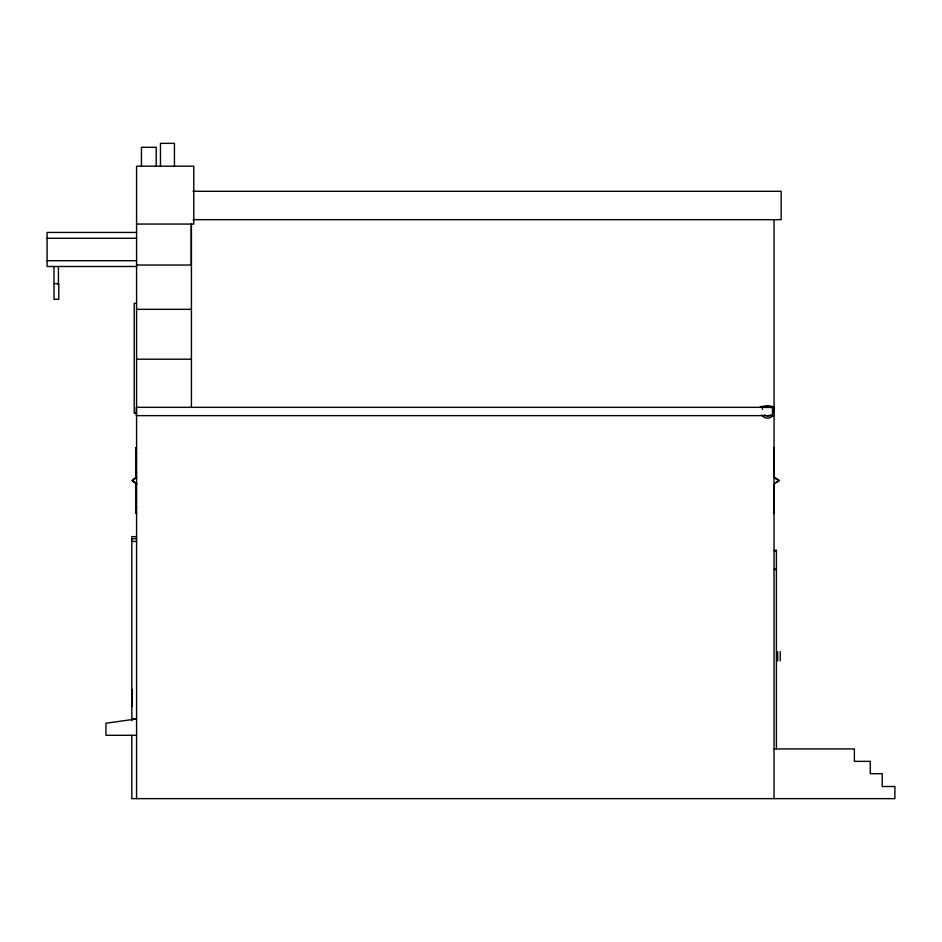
<?xml version="1.0" encoding="UTF-8"?>
<svg xmlns="http://www.w3.org/2000/svg" width="942" height="942" viewBox="0 0 942 942"><rect width="100%" height="100%" fill="white"/><g stroke="black" fill="none" stroke-linecap="round" stroke-linejoin="round"><path stroke-width="1.41" d="M774.1 412.537L774.406 407.05L771.651 406.32A7.206 0.942 0 0 0 765.422 406.155L761.807 406.449A6.888 0.895 0 0 0 760.406 407.25L762.384 407.262A5.263 0.683 0 0 1 762.372 406.814M774.289 409.111L774.1 408.381M773.147 414.869C770.874 419.343 764.233 419.249 761.807 414.975M136.578 447.85L135.919 447.827L135.919 477.205L136.578 477.205L132.386 480.432L136.578 483.717M136.578 477.17L132.21 480.455L136.578 483.752L135.919 483.882L135.919 513.237L136.578 513.107M136.578 477.394L132.21 480.679L136.578 483.964M774.041 483.964L778.751 480.679M776.396 748.925L776.396 550.34L775.219 551.129L776.396 551.129M770.956 414.927L767.742 416.27L764.445 414.986M774.041 483.717L779.517 480.432L774.041 477.135L774.041 447.532M763.432 407.356L771.651 407.462M764.445 406.461L766.011 406.367A5.511 0.718 0 0 1 769.449 406.391M772.11 406.673L774.041 407.333L772.499 407.344L772.499 415.575M192.969 191.297L781.154 191.297L781.154 219.674L192.969 219.674M136.578 224.066L193.781 224.066L193.781 166.181L136.578 166.181L136.578 798.639M136.578 232.439L47.1 232.439L47.1 266.492L136.578 266.492M47.1 238.267L136.578 238.267M47.1 260.699L136.578 260.699M136.578 265.032L191.426 265.032M54.035 283.601L58.769 283.601L58.769 299.309L54.035 299.309L53.953 266.492M57.768 284.237L58.428 284.237L58.428 266.492M136.578 303.371L134.223 303.371L134.223 413.22L136.578 413.22M136.578 309.329L191.426 309.329M136.578 359.208L191.426 359.208M774.041 407.333L136.331 407.333L136.331 415.646L774.041 415.646M135.919 453.714L136.578 453.714M135.919 459.366L136.578 459.366M135.919 472.754L136.578 472.754M774.041 477.088L774.312 447.721M135.919 483.741L136.578 483.741M774.041 483.776L774.041 513.449M136.578 484.023L135.978 484.023L135.978 513.39L136.578 513.39M135.919 488.192L136.578 488.192M135.919 501.58L136.578 501.58M135.919 507.243L136.578 507.243M135.919 507.585L136.578 507.585M774.041 513.567L774.312 484.212M136.578 536.657L131.809 536.657L131.809 720.665M131.809 538.73L136.578 538.73M131.939 541.414L136.578 541.414M774.041 550.34L776.396 550.34M774.041 569.286L776.396 569.286M774.041 569.51L776.396 569.51M131.939 718.911L136.578 718.911L105.94 723.256L105.94 735.302L136.578 735.302M774.041 748.925L854.37 748.925L854.37 761.36L870.29 761.36L870.29 773.688L882.183 773.688L882.183 786.511L894.9 786.511L894.9 798.639L131.809 798.639L131.809 735.372M774.041 477.394L777.574 479.855M774.041 477.17L776.043 478.819M780.2 651.64L780.2 660.872M777.668 651.64L777.668 660.872M774.041 219.674L774.041 798.639M762.384 407.439L762.384 409.334M191.426 224.078L191.426 407.333M191.226 224.066L191.226 265.032M174.435 166.181L174.435 143.361L160.47 143.361L160.47 166.181M156.219 166.181L156.219 147.305L141.441 147.305L141.441 166.181M135.978 447.933L135.978 477.3M132.045 689.509L132.045 706.512"/></g></svg>
